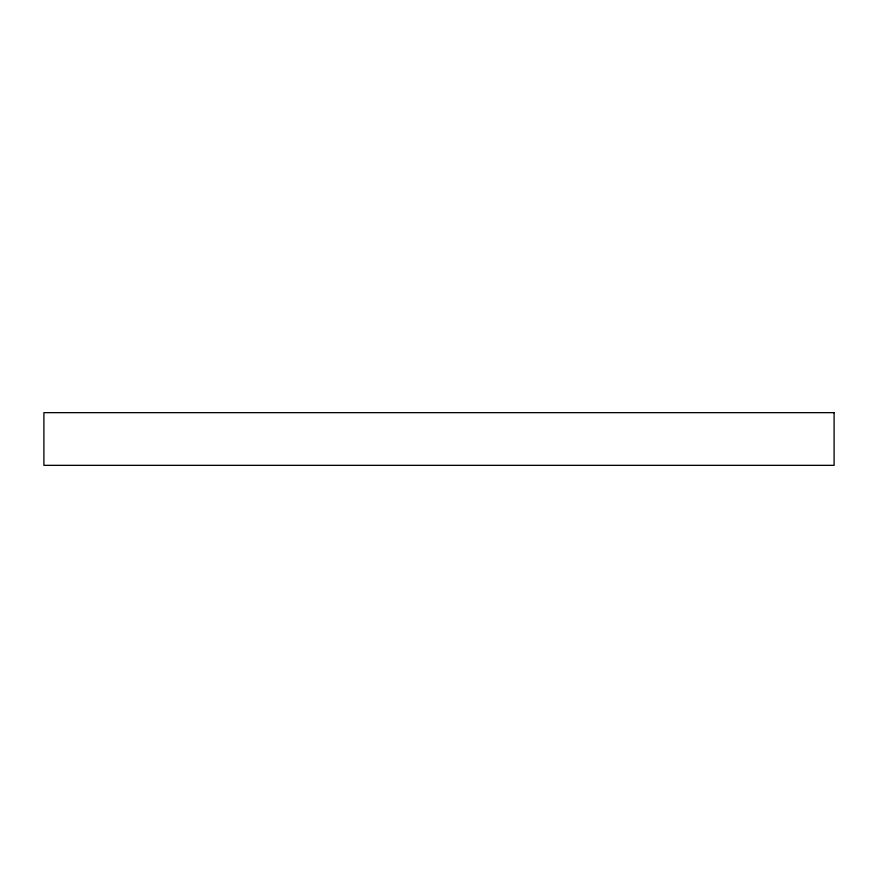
<?xml version="1.0" encoding="UTF-8"?>
<svg xmlns="http://www.w3.org/2000/svg" width="878" height="878" viewBox="0 0 878 878"><rect width="100%" height="100%" fill="white"/><g stroke="black" fill="none" stroke-linecap="round" stroke-linejoin="round"><path stroke-width="1.32" d="M834.1 412.66L43.9 412.66L43.9 465.34L834.1 465.34L834.1 412.66"/></g></svg>
